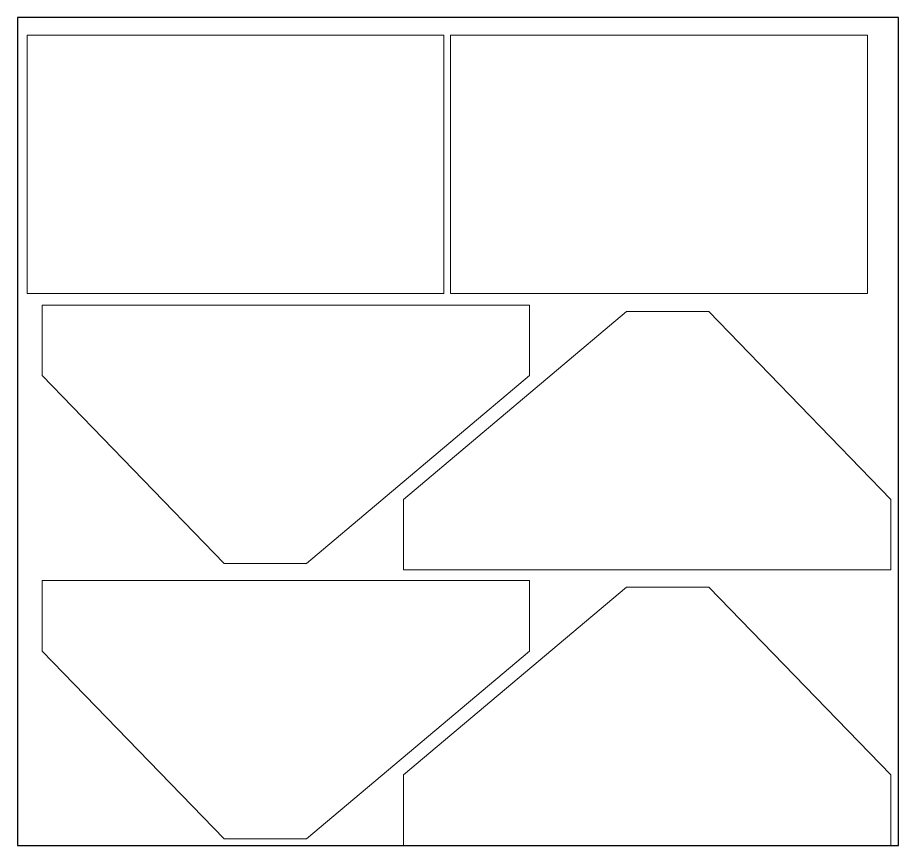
# Model space of a CAD drawing. Header units: millimetres. Extents: x -190679 to -115036, y 116840 to 137731.
# Drawn here: x -116536 to -115036, y 131684 to 133094 of the extents above; entities that cross this region are included whole.
import ezdxf

# ---------------------------------------------------------------- set-up
doc = ezdxf.new("R2010")
doc.units = ezdxf.units.MM

msp = doc.modelspace()

# ---------------------------------------------------------------- linework, layer by layer
at = {"color": 0, "linetype": 'ByBlock', "lineweight": 0}
for p, q in [((-115810.2, 133064.5), (-116520.2, 133064.5)), ((-116520.2, 133064.5), (-116520.2, 132624.5)), ((-115810.2, 132624.5), (-115810.2, 133064.5)), ((-115088.9, 133064.5), (-115798.9, 133064.5)), ((-115798.9, 133064.5), (-115798.9, 132624.5)), ((-115088.9, 132624.5), (-115088.9, 133064.5)), ((-116520.2, 132624.5), (-115810.2, 132624.5)), ((-115798.9, 132624.5), (-115088.9, 132624.5))]:
    msp.add_line(p, q, dxfattribs=at)
at = {"color": 0, "linetype": 'ByBlock'}
msp.add_lwpolyline([(-115036.3, 133094.3), (-116536.3, 133094.3), (-116536.3, 131684.2), (-115036.3, 131684.2)], close=True, dxfattribs=at)
at = {"color": 0, "linetype": 'ByBlock', "lineweight": 0}
for points in [[(-115664.4, 132484.7), (-115664.4, 132604.7), (-116494.4, 132604.7), (-116494.4, 132484.7), (-116184.4, 132164.7), (-116114.4, 132164.7), (-116044.4, 132164.7)], [(-115879.1, 132273.6), (-115879.1, 132153.6), (-115049.1, 132153.6), (-115049.1, 132273.6), (-115359.1, 132593.6), (-115429.1, 132593.6), (-115499.1, 132593.6)], [(-115664.4, 132015.3), (-115664.4, 132135.3), (-116494.4, 132135.3), (-116494.4, 132015.3), (-116184.4, 131695.3), (-116114.4, 131695.3), (-116044.4, 131695.3)], [(-115879.1, 131804.2), (-115879.1, 131684.2), (-115049.1, 131684.2), (-115049.1, 131804.2), (-115359.1, 132124.2), (-115429.1, 132124.2), (-115499.1, 132124.2)]]:
    msp.add_lwpolyline(points, close=True, dxfattribs=at)

doc.saveas('drawing.dxf')
